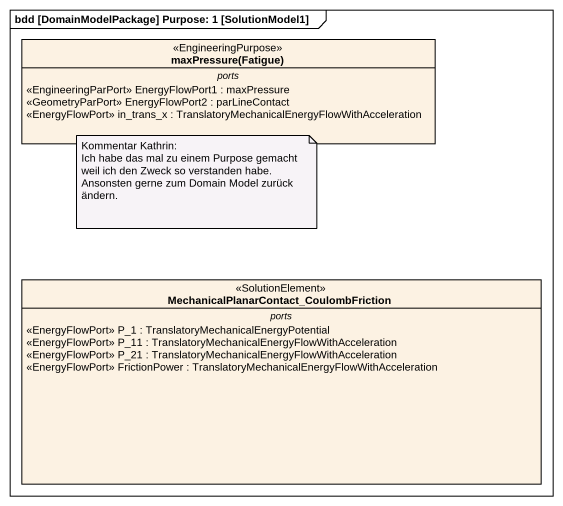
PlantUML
@startuml
mainframe bdd [DomainModelPackage] Purpose: 1 [SolutionModel1]
hide circle
hide empty members
class "maxPressure(Fatigue)" as maxPressure_Fatigue <<EngineeringPurpose>> {
  -- ports --
  <<EngineeringParPort>> EnergyFlowPort1 : maxPressure
  <<GeometryParPort>> EnergyFlowPort2 : parLineContact
  <<EnergyFlowPort>> in_trans_x : TranslatoryMechanicalEnergyFlowWithAcceleration
}
class "MechanicalPlanarContact_CoulombFriction" as MechanicalPlanarContact <<SolutionElement>> {
  -- ports --
  <<EnergyFlowPort>> P_1 : TranslatoryMechanicalEnergyPotential
  <<EnergyFlowPort>> P_11 : TranslatoryMechanicalEnergyFlowWithAcceleration
  <<EnergyFlowPort>> P_21 : TranslatoryMechanicalEnergyFlowWithAcceleration
  <<EnergyFlowPort>> FrictionPower : TranslatoryMechanicalEnergyFlowWithAcceleration
}
note bottom of maxPressure_Fatigue
  Kommentar Kathrin:
  Ich habe das mal zu einem Purpose gemacht weil ich den Zweck so verstanden habe. Ansonsten gerne zum Domain Model zurück ändern.
end note
@enduml
